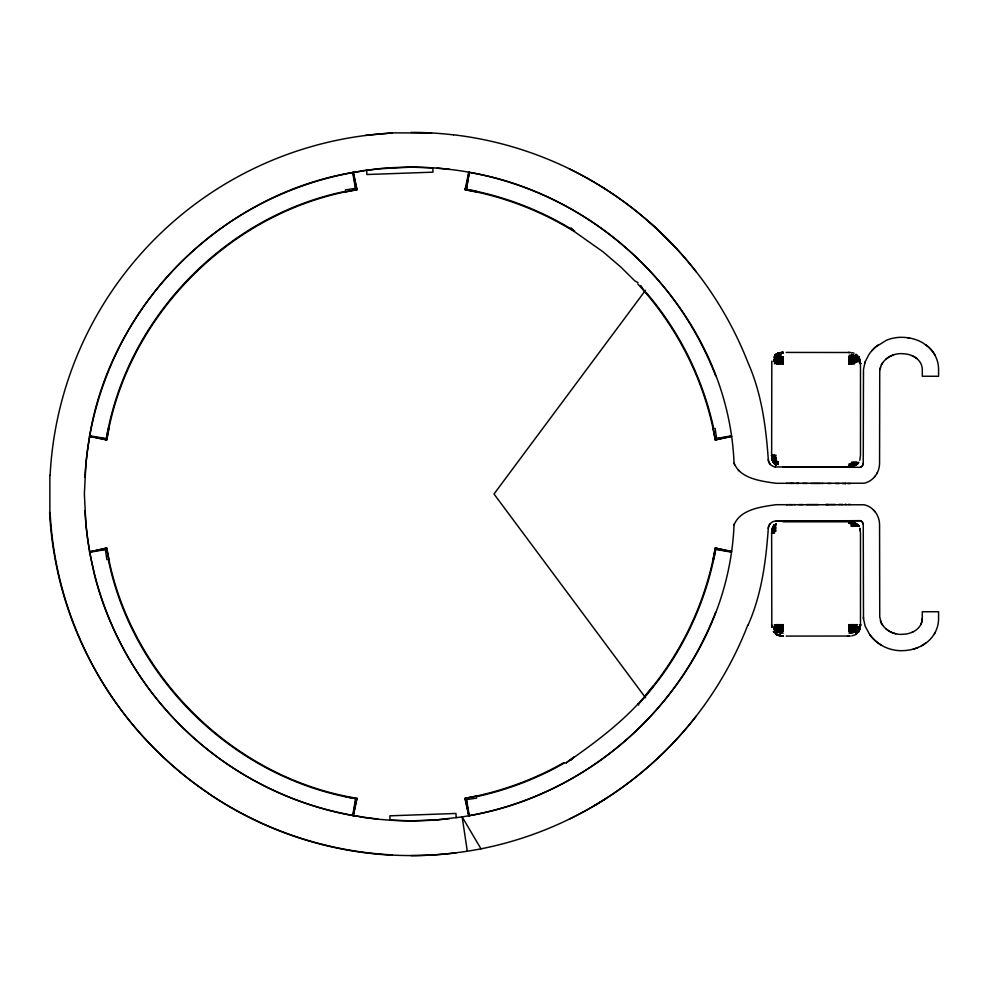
<?xml version="1.0" encoding="UTF-8"?>
<svg xmlns="http://www.w3.org/2000/svg" width="988" height="988" viewBox="0 0 988 988"><rect width="100%" height="100%" fill="white"/><g stroke="black" fill="none" stroke-linecap="round" stroke-linejoin="round"><path stroke-width="1.48" d="M49.869 475.413L49.869 512.587M863.253 463.137L862.277 466.175L860.091 467.324L775.111 466.916M771.813 361.163L771.64 455.283L772.344 460.285L776.099 465.101L773.246 462.137L771.813 457.926L771.64 455.283L776.099 455.283L773.246 458.333L771.813 457.296L771.64 455.283L773.246 459.519L778.062 461.804L778.062 464.484L774.493 462.643L772.344 459.581L771.64 455.283L772.344 457.469L776.099 459.581L773.246 460.507L771.813 457.296L773.246 461.804L776.099 464.94L776.099 457.58L774.493 455.283L772.344 457.469L771.64 455.283L772.344 460.198L774.493 463.854L774.493 455.283M780.372 363.843L781.051 361.83L783.052 361.163M771.64 624.675L771.813 627.343L771.64 533.224L773.246 526.271L771.813 533.224M851.076 626.676L852.113 628.961L851.076 633.098L849.075 624.675L853.755 626.861L855.052 628.911L852.113 631.196L849.075 631.628L849.075 624.675L857.633 624.675L855.917 626.306L854.064 624.675L853.36 627.713L857.498 630.653L855.917 626.306L851.742 624.675L850.705 626.972L850.705 631.517L849.075 633.234L852.817 632.703L855.497 631.097L856.423 629.887L855.596 627.713L856.028 624.675M860.313 627.182L858.881 631.196L856.028 634.333L859.77 629.591L860.486 624.675L858.881 631.628L860.486 624.675L860.486 533.224L859.77 528.234L860.313 530.544M774.493 524.789L772.344 528.926L771.813 531.211L773.246 530.186L771.64 533.224L773.246 528L776.099 528.926L774.493 529.482L776.099 530.927L773.246 531.593L771.64 533.224L772.344 528.308L774.493 524.665L774.493 533.224L772.344 531.038L771.64 533.224L773.246 533.224L773.246 526.369L774.493 524.789L771.813 530.717M86.042 460.606L84.363 494L86.042 527.394M771.64 533.224L773.246 526.369L772.344 528.543L776.099 523.566L771.813 530.927M860.313 627.343L858.881 631.517L860.486 624.675L860.313 625.305M860.313 625.849L860.486 624.675L858.881 631.196L856.028 634.333M893.695 354.828A22.959 22.959 0 0 0 888.953 357.014A22.069 22.069 0 0 0 885.779 359.36A20.489 20.489 0 0 0 882.679 362.794A18.204 18.204 0 0 0 881.321 365.017L879.74 371.019L879.567 463.236A21.18 21.18 0 0 1 876.764 473.734M860.313 626.306L860.486 624.675M469.041 172.32L466.571 188.375L465.175 189.116L466.571 188.375L469.362 172.381L466.262 186.534M879.839 369.549L880.37 367.289M352.667 815.52L355.445 799.625L356.841 798.884L353.136 815.594C303.477 806.875 256.102 786.016 215.705 755.882L215.335 755.598C156.351 711.471 112.953 647.017 94.65 575.646L89.538 551.675M353.321 814.112L355.915 799.329L356.952 798.279L353.42 815.643M466.361 187.189L468.707 173.789M89.538 436.326L105.679 438.907L106.729 439.956C127.131 314.974 232.081 210.098 357.039 189.684L355.915 188.671L353.334 173.888M89.636 435.77L105.383 438.437L106.161 439.722C126.106 318.482 225.252 215.767 345.627 191.289M852.817 355.816L849.075 363.843L854.064 363.843L857.102 360.089L857.498 357.854L856.423 356.483L851.372 354.186L855.497 357.421L857.498 361.83L858.733 361.534L858.263 359.546L849.075 363.843L849.075 356.878L853.311 357.854L855.052 359.595L853.755 361.657L849.075 363.843L851.076 355.408L852.817 355.816L853.36 354.643L854.287 356.483L855.052 355.408L855.497 357.421L856.423 356.483L856.423 358.619L857.498 357.854M468.72 172.258L465.052 189.721C503.67 196.513 540.905 210.864 574.226 231.525M108.89 428.743L106.729 439.956L89.525 436.449C111.175 304.81 221.769 194.093 353.408 172.357L357.039 189.684M565.939 763.057C597.74 740.839 629.442 717.374 653.105 686.141C684.808 646.177 706.457 598.296 715.287 548.044L716.325 549.093L731.49 551.749L715.892 548.167L716.621 549.563L731.441 552.156M638.186 704.469C678.274 661.231 705.679 606.373 715.855 548.278M106.111 439.833L108.285 428.619M713.126 559.245L715.312 547.97M713.719 559.381L715.892 548.167M782.422 361.2L783.052 358.842L779.31 360.089L775.024 360.089L773.394 361.534L774.617 357.854L781.051 355.408L780.755 354.186L777.074 355.408L774.493 363.843L776.21 362.213L780.755 362.213M781.422 361.534L781.422 356.989L783.052 363.843L776.21 362.213L778.816 357.854L783.052 356.878L783.052 363.843L776.099 363.843L780.545 362.67M859.77 460.285L860.486 455.283L860.486 363.843L858.881 356.878L860.486 363.843L858.881 356.878L860.486 363.843L860.313 363.214M781.422 626.972L781.422 631.517L783.052 633.234L779.31 632.703L779.31 628.417L778.062 624.675L783.052 627.343M851.076 361.83L849.692 361.2L849.075 358.842L852.817 360.089L853.99 362.67L849.075 363.843L851.261 359.15L849.075 355.272L851.076 355.408L852.113 357.31L851.076 361.83L851.742 363.843L855.917 362.213L855.596 360.793M771.813 530.593L772.344 528.308L772.344 533.224L771.813 532.594M912.949 631.9A22.428 22.428 0 0 1 911.183 632.666A24.441 24.441 0 0 1 909.281 633.296A26.676 26.676 0 0 1 906.169 634L901.612 634.382A24.404 24.404 0 0 1 895.82 633.777A23.02 23.02 0 0 1 888.965 630.999A22.057 22.057 0 0 1 885.779 628.64A20.489 20.489 0 0 1 882.679 625.206A18.204 18.204 0 0 1 881.321 622.983L879.74 616.981L879.567 524.764A21.18 21.18 0 0 0 876.764 514.266A20.736 20.736 0 0 0 874.541 511.117L873.219 509.722A19.674 19.674 0 0 0 870.243 507.35A18.821 18.821 0 0 0 867.723 505.98A18.426 18.426 0 0 0 864.055 504.782L776.16 504.695C761.649 506.721 739.926 509.277 734.047 525.085C728.008 668.11 608.25 792.438 468.905 815.705L465.175 798.884L466.558 799.625L476.685 798.094M781.422 631.517L777.84 629.887L776.63 631.097L777.074 633.098L777.84 632.024L775.691 629.887L774.629 626.676L783.052 624.675L781.051 633.098L780.014 628.961L783.052 624.675L776.099 624.675L777.074 628.911L779.31 628.417L783.052 629.665L782.422 627.306M772.344 529.482L771.813 531.593L774.493 525.863L776.099 524.789L774.493 526.802L776.099 527.246L772.344 529.482L774.493 525.196L776.099 524.023M850.705 626.972L849.692 627.306L849.075 629.665L851.261 629.356L853.36 627.713L855.497 631.097L855.052 628.911M860.313 626.972L857.633 632.703L856.028 633.864M909.54 338.044A46.374 46.374 0 0 0 903.785 337.377L901.797 337.316A38.952 38.952 0 0 0 895.733 337.711L891.88 338.464A38.668 38.668 0 0 0 886.458 340.255L875.627 346.986A39.384 39.384 0 0 0 871.885 350.691A38.075 38.075 0 0 0 868.773 354.754L865.08 362.003L863.487 369.438L863.253 463.372L862.487 465.891L860.536 467.287M857.633 524.665C849.705 521.047 844.098 519.293 857.102 524.665L857.498 526.271L851.372 526.271L851.076 524.665L857.633 524.665L851.372 521.985L853.36 522.516L855.497 524.665L855.052 526.271L852.817 522.516L849.075 521.812L783.052 521.812L783.052 520.972M864.586 363.498L865.08 362.003M849.075 467.275L783.052 467.028L849.075 466.707L852.113 465.101L853.36 462.248L854.287 463.854L853.36 465.99L855.052 465.101L849.075 465.101L849.075 467.275L850.285 467.287L849.47 467.287M747.941 625.392C761.612 594.788 765.996 561.135 768.318 528A7.892 7.892 0 0 1 770.047 523.936M856.423 629.887L857.498 626.676L858.733 626.972L857.102 628.417L855.596 627.713M779.31 632.703L783.052 624.675L773.851 628.961L774.617 630.653L778.816 630.653L783.052 624.675L783.052 631.628L781.879 627.182M106.902 559.677L105.383 549.55L106.111 548.167L89.575 551.847L105.679 549.081L106.729 548.044C127.131 673.026 232.081 777.902 357.039 798.316M715.102 428.323L716.633 438.45L715.892 439.833L731.478 436.14M852.817 463.854L851.372 462.248L856.423 462.248L855.497 463.854L855.052 462.248L852.817 465.99C843.653 467.695 858.09 466.435 858.733 462.248L857.498 463.854L849.075 463.854L851.261 465.99L849.075 466.707L851.076 463.854L852.113 465.101L852.113 465.99L849.075 466.707L855.917 465.101L849.285 466.682M783.052 356.878L781.879 361.324M849.075 631.628L850.236 627.182M466.003 187.967L465.286 189.153C503.942 195.945 541.189 210.333 574.547 231.007M856.423 463.854L857.498 462.248L855.596 465.101L856.423 462.248M851.372 362.213L853.311 357.854L850.705 361.534M645.547 290.237L494 494L645.547 697.763M772.344 530.186L773.246 528.988M858.881 628.911L859.77 627.713M771.813 456.456L773.246 455.283L773.246 462.248L772.344 460.198M696.244 716.139C662.491 759.488 618.747 795.019 569.372 819.101M571.138 760.093L572.558 758.29M645.596 695.243L653.105 686.141M773.246 526.703L774.493 525.196M772.344 456.456L773.246 456.913L772.344 455.283L772.344 456.456L776.099 457.58L773.246 459.531L771.813 457.296M780.755 354.186L779.31 355.816L779.31 360.089L778.062 363.843L780.421 363.214M851.372 526.271L852.817 524.665L853.36 526.271L854.287 523.418L849.075 521.812L850.705 523.418L851.261 522.516L849.075 521.812L852.113 523.418L851.076 521.985C869.304 532.013 852.088 520.503 849.717 521.849M637.742 283.951C677.78 327.127 705.111 381.936 715.287 439.944L716.337 438.919L731.503 436.313M849.075 363.843L854.287 358.619L853.36 360.793L855.052 359.595M781.879 353.136L783.052 352.42L783.052 353.136L778.062 353.136L776.099 354.025L777.074 354.025M780.866 353.136L783.052 352.42L778.062 353.136L783.052 352.42L780.866 353.136L783.052 353.136M466.101 188.671L464.965 189.684L476.253 191.882M849.692 521.985L849.075 522.516L854.064 522.516L856.028 523.418L849.075 523.418L849.075 520.725L850.285 520.713M566.013 762.921L574.337 756.66M768.269 528.382A7.929 7.929 0 0 1 771.356 522.664A8.052 8.052 0 0 1 775.494 521.047L860.387 520.701L862.277 521.825L863.253 524.863L863.487 618.562L865.08 625.997L869.736 634.629A39.187 39.187 0 0 0 875.627 641.014A39.915 39.915 0 0 0 881.481 645.25A39.52 39.52 0 0 0 884.742 646.979L886.458 647.745A38.668 38.668 0 0 0 891.88 649.536L895.733 650.289A38.952 38.952 0 0 0 901.797 650.684L903.785 650.623A46.374 46.374 0 0 0 907.663 650.252A43.904 43.904 0 0 0 913.159 649.153A40.496 40.496 0 0 0 916.592 648.066A38.52 38.52 0 0 0 921.384 645.93L926.991 642.249A32.826 32.826 0 0 0 929.436 640.076A31.616 31.616 0 0 0 932.623 636.445A30.492 30.492 0 0 0 935.179 632.394M849.075 523.418L850.236 521.985M853.311 465.101L850.705 466.521M774.617 630.653L775.691 629.887L773.851 628.961L773.394 626.972L775.024 628.417M777.074 628.911L783.052 624.675M851.372 466.521L855.052 465.101M856.028 633.098L857.633 632.024M594.702 805.492L606.175 798.415M854.287 465.101L851.076 466.521M564.086 762.514C533.397 779.952 499.73 792.166 464.965 798.316L468.72 815.742M564.383 763.045C536.978 778.63 507.202 790.017 476.389 796.711M715.287 439.944L731.528 436.474M856.028 634.481L851.742 635.914M781.051 626.676L776.531 627.713L774.629 626.676L774.493 624.675L776.21 626.306L780.755 626.306M776.099 354.025L783.052 352.42L778.136 353.136L775.024 355.272M772.344 457.469L771.813 456.913L774.493 461.705L776.099 462.643L778.062 461.804M853.755 465.99L855.917 465.101M780.014 353.136L781.422 352.605L779.31 353.136L781.051 352.605M778.754 353.136L783.052 352.42M855.917 626.306L851.372 626.306L849.075 624.675L852.817 632.703L852.817 628.417L851.372 626.306M780.545 352.605L774.629 355.272L780.755 352.605M851.582 466.521L853.99 465.99L849.075 465.99L849.692 466.521M345.751 191.882L356.952 189.721M476.253 796.118L465.052 798.279L466.089 799.329L468.695 814.211M352.679 172.48L355.458 188.375L356.717 189.153L353.124 172.406M390.013 854.953C420.443 856.732 451.071 854.632 480.995 848.828A361.497 361.497 0 0 0 747.706 625.305M716.633 438.45L731.441 435.856M89.661 552.304L105.383 549.55M469.275 815.643L466.558 799.625M345.331 189.906L355.458 188.375M456.135 817.731L455.974 813.457L389.852 815.829L390.013 820.102L411.218 820.855L436.955 819.855L462.149 816.903A327.139 327.139 0 0 0 715.621 612.301M456.135 852.768L453.467 853.138A365.004 365.004 0 0 1 410.996 855.608M365.449 135.356L392.409 132.861L431.571 133.034M377.824 168.837L366.696 170.245L366.857 174.518L432.979 172.171L432.818 167.898L411.218 167.145L377.824 168.837A328.881 328.881 0 0 1 411.218 167.145A329.115 329.115 0 0 1 449.626 169.38M849.075 627.343L849.692 627.306M850.088 636.013L847.494 636.087M849.717 636.037L786.201 636.087M786.238 504.658L787.769 504.646M848.42 504.411L850.285 504.411M845.148 504.423L845.802 504.423M825.536 504.498L827.907 504.498M788.967 504.646L791.314 504.633M791.993 504.633L792.722 504.633M794.29 504.621L795.266 504.621M798.736 504.609L802.836 504.584M806.245 504.572L818.237 504.535M826.833 504.498L835.515 504.46M838.639 504.448L842.838 504.436M845.666 504.423L846.407 504.423M776.272 520.997L860.239 520.676L862.154 521.689L863.191 523.949M786.189 352.42L850.285 352.506L848.359 352.42M780.372 352.605L783.052 352.605M851.582 362.67L853.99 362.67L854.064 363.843M849.075 466.521L851.742 466.521M850.285 483.589L847.79 483.589M849.075 521.985L853.99 522.516L858.733 526.271M771.813 532.05L773.246 533.224M780.545 625.849L776.099 624.675M851.582 625.849L853.99 625.849L849.075 624.675L854.287 632.024L854.287 629.887L849.075 624.675M775.691 633.234L773.394 631.628L775.691 633.234L774.617 631.628M778.816 634.481L780.014 635.37L778.062 635.37L783.052 636.087L776.099 634.481L777.074 634.481M786.658 483.342L787.819 483.354M791.314 483.367L794.29 483.379M797.822 483.391L799.07 483.391M810.926 483.441L812.42 483.453M821.621 483.478L823.128 483.49M842.171 483.564L845.58 483.577M845.148 483.577L845.876 483.577M788.967 483.354L791.907 483.367M795.995 483.379L798.613 483.391M802.701 483.404L807.147 483.428M813.334 483.453L820.682 483.478M827.907 483.503L831.056 483.515M835.379 483.54L839.306 483.552M849.075 361.163L849.692 361.2M782.422 635.914L783.052 636.087L776.099 634.481M780.545 635.914L776.21 634.481L783.052 636.087L781.879 635.914M780.755 635.914L783.052 636.087L781.422 635.914M781.051 635.914L783.052 636.087M469.362 172.381C608.052 195.636 728.094 319.853 734.022 462.643C739.493 478.723 761.686 481.242 776.16 483.305L864.055 483.218A18.426 18.426 0 0 0 866.834 482.391A18.821 18.821 0 0 0 870.243 480.65A19.674 19.674 0 0 0 873.219 478.278A20.303 20.303 0 0 0 875.146 476.142M731.54 551.378L715.287 548.044M89.575 436.165L106.161 439.722M345.627 796.711L356.73 798.847C235.49 778.902 132.775 679.744 108.285 559.381M465.175 189.116L476.389 191.289M851.582 521.985L853.99 522.516L851.742 521.985M851.742 352.605L854.064 353.136M776.21 362.213L774.629 361.83L778.754 360.793L783.052 363.843L773.851 359.546L777.84 358.619L776.63 357.421L778.816 357.854L783.052 363.843L774.617 357.854M853.755 361.657L855.917 362.213M774.493 460.507L776.099 462.643L778.062 463.31M850.705 521.985L853.311 523.418M569.372 168.899C618.76 192.969 662.479 228.524 696.244 271.861M776.531 634.481L778.371 635.37M638.05 282.63L634.765 280.851L621.057 267.266L603.149 251.903L575.139 232.118L571.138 227.907M854.287 523.418L857.498 526.271M603.273 187.794L606.175 189.585M857.498 524.665L855.596 523.418L856.423 526.271L855.497 524.665M853.755 522.516L855.052 523.418M912.085 355.705A20.649 20.649 0 0 1 914.579 356.989A19.105 19.105 0 0 1 916.074 357.989A17.105 17.105 0 0 1 918.025 359.681A15.66 15.66 0 0 1 919.136 360.916A14.746 14.746 0 0 1 920.865 363.621A13.795 13.795 0 0 1 922.298 369.747L922.286 376.243L938.588 376.28L938.563 368.018A29.912 29.912 0 0 0 935.179 355.594A30.517 30.517 0 0 0 931.635 350.308A31.875 31.875 0 0 0 928.251 346.813L922.866 342.898A37.519 37.519 0 0 0 918.247 340.588A40.496 40.496 0 0 0 913.159 338.847A43.929 43.929 0 0 0 907.663 337.748M860.313 362.67L860.486 363.843L858.881 357.31L856.028 354.643L857.633 356.483M773.246 462.137L771.813 457.79L773.246 461.804L776.099 464.484L773.246 460.507M771.813 456.913L773.246 461.26L776.099 464.484M849.075 465.101L850.236 466.521M738.11 469.942L739.185 470.893M857.102 360.089L858.733 361.534M637.742 704.049L638.754 704.987M776.099 462.643L778.062 464.484M856.028 354.186L857.633 355.816M774.493 463.31L776.099 464.94M646.066 292.349C679.435 331.252 702.9 378.515 713.719 428.619M776.099 463.718L774.493 461.705L776.099 461.26L774.493 459.037M777.074 355.408L777.84 356.483L778.754 354.643L783.052 363.843M774.493 457.296L776.099 459.581M640.767 285.606L645.596 292.757M773.246 461.804L774.493 463.718M858.881 358.619L859.77 360.089M480.995 848.828L462.149 816.903L467.312 851.236M849.075 356.878L850.236 361.324M858.881 357.854L860.313 361.534M858.881 356.989L860.313 361.324M781.051 361.83L780.014 357.31M858.881 357.31L860.486 363.843L860.313 362.213M772.344 455.283L772.344 460.285L771.813 455.283M771.813 457.926L772.344 460.285M771.813 457.58L772.344 459.963M713.126 428.743L715.312 440.031M108.89 559.245L106.729 548.044L89.599 551.996M780.372 624.675L780.421 625.305M863.438 617.105L863.487 618.562M912.085 632.295A20.649 20.649 0 0 0 913.789 631.468A19.105 19.105 0 0 0 916.074 630.011A17.105 17.105 0 0 0 918.025 628.331A15.66 15.66 0 0 0 919.136 627.084A14.746 14.746 0 0 0 920.865 624.379A14.054 14.054 0 0 0 921.483 622.922A13.696 13.696 0 0 0 922.298 618.253L922.286 611.757L938.588 611.72L938.563 619.982A29.912 29.912 0 0 1 934.413 633.79M677.36 249.507A400.634 400.634 0 0 0 648.758 221.608A400.535 400.535 0 0 1 677.36 249.507A361.583 361.583 0 0 1 747.965 362.596C761.587 393.224 766.009 426.853 768.318 460A7.892 7.892 0 0 0 770.047 464.064M734.492 464.829A8.336 8.336 0 0 1 734.072 463.199M85.005 477.204A326.423 326.423 0 0 1 377.836 169.022M86.277 460.618A326.386 326.386 0 0 1 89.834 435.498M352.716 172.616A326.386 326.386 0 0 1 361.509 171.146M734.022 525.357A8.015 8.015 0 0 1 734.319 523.702M871.885 350.691A39.619 39.619 0 0 1 878.431 344.75M715.608 375.712A327.102 327.102 0 0 0 462.149 171.072A325.929 325.929 0 0 0 436.955 168.145M913.789 356.532A18.883 18.883 0 0 1 916.765 358.521M912.961 356.1A22.909 22.909 0 0 0 909.281 354.704A26.664 26.664 0 0 0 906.181 354.013L901.612 353.618A24.404 24.404 0 0 0 894.745 354.494A23.045 23.045 0 0 0 892.683 355.186A22.576 22.576 0 0 0 885.779 359.348M881.321 365.017A18.105 18.105 0 0 1 882.679 362.794M877.233 472.882A20.736 20.736 0 0 1 874.541 476.883M361.509 816.854A326.386 326.386 0 0 1 352.716 815.384M89.834 552.502A326.386 326.386 0 0 1 86.277 527.382M377.836 818.978A326.423 326.423 0 0 1 85.005 510.796M361.472 817.088A328.868 328.868 0 0 0 411.218 820.855A329.115 329.115 0 0 0 449.626 818.62M873.219 509.722A20.303 20.303 0 0 1 875.146 511.858M885.779 628.652A22.428 22.428 0 0 0 892.683 632.814A23.045 23.045 0 0 0 895.82 633.765M880.37 620.711A15.61 15.61 0 0 0 881.321 622.983A18.105 18.105 0 0 0 882.679 625.206M922.298 618.253A13.795 13.795 0 0 1 920.865 624.379M925.682 643.25A35.766 35.766 0 0 1 921.384 645.93M918.247 647.412A40.483 40.483 0 0 1 913.159 649.153M881.481 645.238A39.619 39.619 0 0 1 869.736 634.629M392.421 854.904A361.213 361.213 0 0 1 50.104 512.574M392.409 855.2A360.25 360.25 0 0 1 208.913 793.809M209.024 793.636A361.793 361.793 0 0 1 49.61 512.599M50.104 475.426A361.213 361.213 0 0 1 392.421 133.096M453.48 134.776A360.657 360.657 0 0 1 648.745 221.621M410.996 132.392A365.004 365.004 0 0 1 453.467 134.862M775.111 466.904A7.966 7.966 0 0 1 768.256 459.618M935.179 355.606A30.492 30.492 0 0 0 932.623 351.555A31.912 31.912 0 0 0 928.251 346.813A33.431 33.431 0 0 0 925.682 344.75M361.472 170.912A328.881 328.881 0 0 1 367.4 170.059M856.423 632.024L855.596 633.864L857.102 632.703L856.423 632.024M775.024 355.816L773.851 357.31L775.691 356.483L775.024 355.816M773.246 459.531L772.344 458.333L773.246 459.519"/></g></svg>
